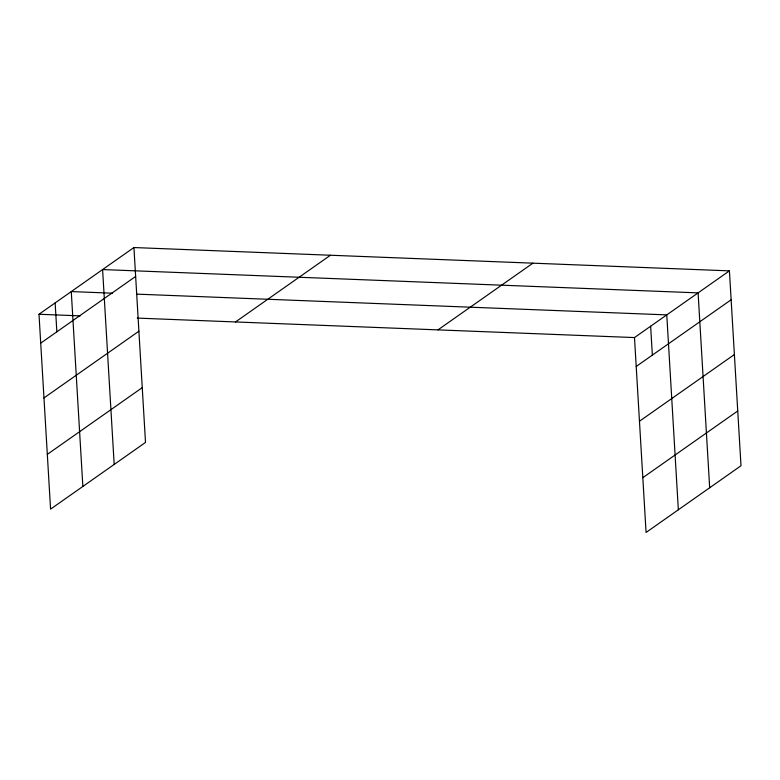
<?xml version="1.0" encoding="UTF-8"?>
<svg xmlns="http://www.w3.org/2000/svg" width="780" height="780" viewBox="0 0 780 780"><rect width="100%" height="100%" fill="white"/><g stroke="black" fill="none" stroke-linecap="round" stroke-linejoin="round"><path stroke-width="1.17" d="M133.926 247.543L145.509 442.426L50.573 509.135L39 314.252L133.926 247.543L729.417 270.865L741 465.748L646.074 532.457L634.491 337.574L729.417 270.865M40.716 343.151L135.642 276.442M43.973 397.927L138.899 331.217M235.511 321.945L330.437 255.245M47.326 454.36L142.252 387.65M437.98 329.872L532.906 263.172M636.207 366.464L731.143 299.764M639.463 421.239L734.389 354.529M642.817 477.682L737.743 410.972M112.515 293.192L71.272 291.574L82.856 486.457M136.783 294.138L666.773 314.886L678.346 509.769M39 314.252L80.242 315.871M137.261 318.103L634.491 337.574M709.673 487.753L698.1 292.88L102.599 269.558L114.182 464.441M650.637 326.225L652.353 355.124M55.136 302.913L56.852 331.812"/></g></svg>
